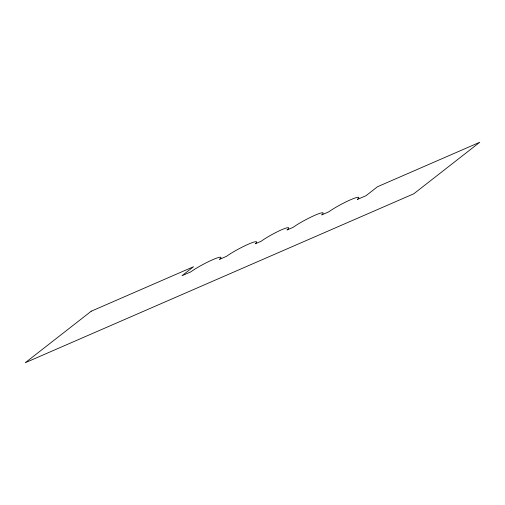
<?xml version="1.0" encoding="UTF-8"?>
<svg xmlns="http://www.w3.org/2000/svg" width="505" height="505" viewBox="0 0 505 505"><rect width="100%" height="100%" fill="white"/><g stroke="black" fill="none" stroke-linecap="round" stroke-linejoin="round"><path stroke-width="0.76" d="M91.222 311.213L25.25 362.723L413.778 193.787L479.75 142.277L377.494 186.736L366.011 195.706L357.313 199.481A18.963 2.247 -28.1 0 0 350.685 199.709A18.963 2.247 -28.1 0 0 328.679 211.904L321.704 214.934A18.938 2.241 -28.1 0 0 315.025 215.212A18.938 2.241 -28.1 0 0 293.146 227.326L286.998 229.99A17.7 2.096 -28.1 0 0 283.185 229.093L281.721 229.699A17.7 2.096 -28.1 0 0 261.407 241.119L255.233 243.808A18.938 2.241 -28.1 0 0 248.365 244.199A18.938 2.241 -28.1 0 0 226.524 256.319L219.511 259.368A18.963 2.247 -28.1 0 0 212.706 259.703A18.963 2.247 -28.1 0 0 190.739 271.905L181.996 275.717L193.478 266.747L91.222 311.213"/></g></svg>
